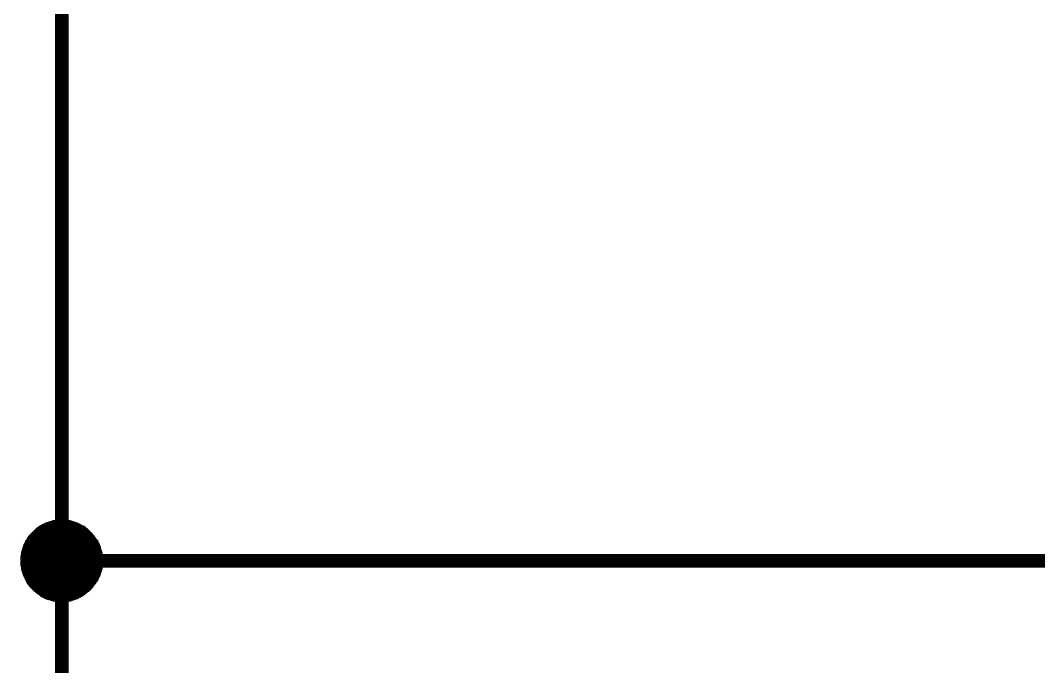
# Model space of a CAD drawing. Header units: millimetres. Extents: x 0 to 420, y 0 to 297.
# Drawn here: x 94.12 to 116.6, y 60.16 to 74.43 of the extents above; entities that cross this region are included whole.
import ezdxf

# ---------------------------------------------------------------- set-up
doc = ezdxf.new("R2010")
doc.units = ezdxf.units.MM
doc.layers.add('Sheet', color=255, linetype='Continuous')

msp = doc.modelspace()

# ---------------------------------------------------------------- linework, layer by layer
at = {"layer": 'Sheet'}
for points, const_width in [([(95.03, 74.991), (95.03, 69.994)], 0.3), ([(95.03, 62.493), (95.03, 69.994)], 0.3), ([(94.266, 62.493), (94.266, 62.538), (94.266, 62.571), (94.278, 62.605), (94.278, 62.65), (94.289, 62.684), (94.3, 62.717), (94.311, 62.762), (94.323, 62.796), (94.345, 62.83), (94.356, 62.863), (94.379, 62.886), (94.39, 62.919), (94.412, 62.953), (94.435, 62.975), (94.469, 63.009), (94.491, 63.032), (94.513, 63.054), (94.547, 63.088), (94.57, 63.11), (94.603, 63.133), (94.637, 63.144), (94.659, 63.166), (94.693, 63.178), (94.727, 63.2), (94.76, 63.211), (94.805, 63.223), (94.839, 63.234), (94.873, 63.245), (94.918, 63.245), (94.951, 63.256), (94.985, 63.256), (95.03, 63.256)], 0.3), ([(94.266, 62.493), (94.266, 62.538), (94.266, 62.571), (94.278, 62.605), (94.278, 62.65), (94.289, 62.684), (94.3, 62.717), (94.311, 62.762), (94.323, 62.796), (94.345, 62.83), (94.356, 62.863), (94.379, 62.886), (94.39, 62.919), (94.412, 62.953), (94.435, 62.975), (94.469, 63.009), (94.491, 63.032), (94.513, 63.054), (94.547, 63.088), (94.57, 63.11), (94.603, 63.133), (94.637, 63.144), (94.659, 63.166), (94.693, 63.178), (94.727, 63.2), (94.76, 63.211), (94.805, 63.223), (94.839, 63.234), (94.873, 63.245), (94.918, 63.245), (94.951, 63.256), (94.985, 63.256), (95.03, 63.256)], 0.3), ([(94.266, 62.493), (94.266, 62.538), (94.266, 62.571), (94.278, 62.605), (94.278, 62.65), (94.289, 62.684), (94.3, 62.717), (94.311, 62.762), (94.323, 62.796), (94.345, 62.83), (94.356, 62.863), (94.379, 62.886), (94.39, 62.919), (94.412, 62.953), (94.435, 62.975), (94.469, 63.009), (94.491, 63.032), (94.513, 63.054), (94.547, 63.088), (94.57, 63.11), (94.603, 63.133), (94.637, 63.144), (94.659, 63.166), (94.693, 63.178), (94.727, 63.2), (94.76, 63.211), (94.805, 63.223), (94.839, 63.234), (94.873, 63.245), (94.918, 63.245), (94.951, 63.256), (94.985, 63.256), (95.03, 63.256)], 0.3), ([(94.266, 62.493), (94.266, 62.538), (94.266, 62.571), (94.278, 62.605), (94.278, 62.65), (94.289, 62.684), (94.3, 62.717), (94.311, 62.762), (94.323, 62.796), (94.345, 62.83), (94.356, 62.863), (94.379, 62.886), (94.39, 62.919), (94.412, 62.953), (94.435, 62.975), (94.469, 63.009), (94.491, 63.032), (94.513, 63.054), (94.547, 63.088), (94.57, 63.11), (94.603, 63.133), (94.637, 63.144), (94.659, 63.166), (94.693, 63.178), (94.727, 63.2), (94.76, 63.211), (94.805, 63.223), (94.839, 63.234), (94.873, 63.245), (94.918, 63.245), (94.951, 63.256), (94.985, 63.256), (95.03, 63.256)], 0.3), ([(94.266, 62.493), (94.266, 62.538), (94.266, 62.571), (94.278, 62.605), (94.278, 62.65), (94.289, 62.684), (94.3, 62.717), (94.311, 62.762), (94.323, 62.796), (94.345, 62.83), (94.356, 62.863), (94.379, 62.886), (94.39, 62.919), (94.412, 62.953), (94.435, 62.975), (94.469, 63.009), (94.491, 63.032), (94.513, 63.054), (94.547, 63.088), (94.57, 63.11), (94.603, 63.133), (94.637, 63.144), (94.659, 63.166), (94.693, 63.178), (94.727, 63.2), (94.76, 63.211), (94.805, 63.223), (94.839, 63.234), (94.873, 63.245), (94.918, 63.245), (94.951, 63.256), (94.985, 63.256), (95.03, 63.256)], 0.0991), ([(94.266, 62.493), (94.266, 62.538), (94.266, 62.571), (94.278, 62.605), (94.278, 62.65), (94.289, 62.684), (94.3, 62.717), (94.311, 62.762), (94.323, 62.796), (94.345, 62.83), (94.356, 62.863), (94.379, 62.886), (94.39, 62.919), (94.412, 62.953), (94.435, 62.975), (94.469, 63.009), (94.491, 63.032), (94.513, 63.054), (94.547, 63.088), (94.57, 63.11), (94.603, 63.133), (94.637, 63.144), (94.659, 63.166), (94.693, 63.178), (94.727, 63.2), (94.76, 63.211), (94.805, 63.223), (94.839, 63.234), (94.873, 63.245), (94.918, 63.245), (94.951, 63.256), (94.985, 63.256), (95.03, 63.256)], 0.0991), ([(94.266, 62.493), (94.266, 62.538), (94.266, 62.571), (94.278, 62.605), (94.278, 62.65), (94.289, 62.684), (94.3, 62.717), (94.311, 62.762), (94.323, 62.796), (94.345, 62.83), (94.356, 62.863), (94.379, 62.886), (94.39, 62.919), (94.412, 62.953), (94.435, 62.975), (94.469, 63.009), (94.491, 63.032), (94.513, 63.054), (94.547, 63.088), (94.57, 63.11), (94.603, 63.133), (94.637, 63.144), (94.659, 63.166), (94.693, 63.178), (94.727, 63.2), (94.76, 63.211), (94.805, 63.223), (94.839, 63.234), (94.873, 63.245), (94.918, 63.245), (94.951, 63.256), (94.985, 63.256), (95.03, 63.256)], 0.0991), ([(94.266, 62.493), (94.266, 62.538), (94.266, 62.571), (94.278, 62.605), (94.278, 62.65), (94.289, 62.684), (94.3, 62.717), (94.311, 62.762), (94.323, 62.796), (94.345, 62.83), (94.356, 62.863), (94.379, 62.886), (94.39, 62.919), (94.412, 62.953), (94.435, 62.975), (94.469, 63.009), (94.491, 63.032), (94.513, 63.054), (94.547, 63.088), (94.57, 63.11), (94.603, 63.133), (94.637, 63.144), (94.659, 63.166), (94.693, 63.178), (94.727, 63.2), (94.76, 63.211), (94.805, 63.223), (94.839, 63.234), (94.873, 63.245), (94.918, 63.245), (94.951, 63.256), (94.985, 63.256), (95.03, 63.256)], 0.0991), ([(95.03, 63.256), (95.03, 63.256)], 0.3), ([(95.03, 63.256), (95.064, 63.256), (95.109, 63.256), (95.142, 63.245), (95.187, 63.245), (95.221, 63.234), (95.254, 63.223), (95.288, 63.211), (95.322, 63.2), (95.356, 63.178), (95.389, 63.166), (95.423, 63.144), (95.457, 63.133), (95.479, 63.11), (95.513, 63.088), (95.546, 63.054), (95.569, 63.032), (95.591, 63.009), (95.614, 62.975), (95.636, 62.953), (95.659, 62.919), (95.681, 62.886), (95.704, 62.863), (95.715, 62.83), (95.737, 62.796), (95.749, 62.762), (95.76, 62.717), (95.771, 62.684), (95.782, 62.65), (95.782, 62.605), (95.793, 62.571), (95.793, 62.538), (95.793, 62.493)], 0.3), ([(95.03, 63.256), (95.03, 63.256)], 0.3), ([(95.03, 63.256), (95.064, 63.256), (95.109, 63.256), (95.142, 63.245), (95.187, 63.245), (95.221, 63.234), (95.254, 63.223), (95.288, 63.211), (95.322, 63.2), (95.356, 63.178), (95.389, 63.166), (95.423, 63.144), (95.457, 63.133), (95.479, 63.11), (95.513, 63.088), (95.546, 63.054), (95.569, 63.032), (95.591, 63.009), (95.614, 62.975), (95.636, 62.953), (95.659, 62.919), (95.681, 62.886), (95.704, 62.863), (95.715, 62.83), (95.737, 62.796), (95.749, 62.762), (95.76, 62.717), (95.771, 62.684), (95.782, 62.65), (95.782, 62.605), (95.793, 62.571), (95.793, 62.538), (95.793, 62.493)], 0.3), ([(95.03, 63.256), (95.03, 63.256)], 0.3), ([(95.03, 63.256), (95.064, 63.256), (95.109, 63.256), (95.142, 63.245), (95.187, 63.245), (95.221, 63.234), (95.254, 63.223), (95.288, 63.211), (95.322, 63.2), (95.356, 63.178), (95.389, 63.166), (95.423, 63.144), (95.457, 63.133), (95.479, 63.11), (95.513, 63.088), (95.546, 63.054), (95.569, 63.032), (95.591, 63.009), (95.614, 62.975), (95.636, 62.953), (95.659, 62.919), (95.681, 62.886), (95.704, 62.863), (95.715, 62.83), (95.737, 62.796), (95.749, 62.762), (95.76, 62.717), (95.771, 62.684), (95.782, 62.65), (95.782, 62.605), (95.793, 62.571), (95.793, 62.538), (95.793, 62.493)], 0.3), ([(95.03, 63.256), (95.03, 63.256)], 0.3), ([(95.03, 63.256), (95.064, 63.256), (95.109, 63.256), (95.142, 63.245), (95.187, 63.245), (95.221, 63.234), (95.254, 63.223), (95.288, 63.211), (95.322, 63.2), (95.356, 63.178), (95.389, 63.166), (95.423, 63.144), (95.457, 63.133), (95.479, 63.11), (95.513, 63.088), (95.546, 63.054), (95.569, 63.032), (95.591, 63.009), (95.614, 62.975), (95.636, 62.953), (95.659, 62.919), (95.681, 62.886), (95.704, 62.863), (95.715, 62.83), (95.737, 62.796), (95.749, 62.762), (95.76, 62.717), (95.771, 62.684), (95.782, 62.65), (95.782, 62.605), (95.793, 62.571), (95.793, 62.538), (95.793, 62.493)], 0.3), ([(95.03, 63.256), (95.03, 63.256)], 0.0991), ([(95.03, 63.256), (95.064, 63.256), (95.109, 63.256), (95.142, 63.245), (95.187, 63.245), (95.221, 63.234), (95.254, 63.223), (95.288, 63.211), (95.322, 63.2), (95.356, 63.178), (95.389, 63.166), (95.423, 63.144), (95.457, 63.133), (95.479, 63.11), (95.513, 63.088), (95.546, 63.054), (95.569, 63.032), (95.591, 63.009), (95.614, 62.975), (95.636, 62.953), (95.659, 62.919), (95.681, 62.886), (95.704, 62.863), (95.715, 62.83), (95.737, 62.796), (95.749, 62.762), (95.76, 62.717), (95.771, 62.684), (95.782, 62.65), (95.782, 62.605), (95.793, 62.571), (95.793, 62.538), (95.793, 62.493)], 0.0991), ([(95.03, 63.256), (95.03, 63.256)], 0.0991), ([(95.03, 63.256), (95.064, 63.256), (95.109, 63.256), (95.142, 63.245), (95.187, 63.245), (95.221, 63.234), (95.254, 63.223), (95.288, 63.211), (95.322, 63.2), (95.356, 63.178), (95.389, 63.166), (95.423, 63.144), (95.457, 63.133), (95.479, 63.11), (95.513, 63.088), (95.546, 63.054), (95.569, 63.032), (95.591, 63.009), (95.614, 62.975), (95.636, 62.953), (95.659, 62.919), (95.681, 62.886), (95.704, 62.863), (95.715, 62.83), (95.737, 62.796), (95.749, 62.762), (95.76, 62.717), (95.771, 62.684), (95.782, 62.65), (95.782, 62.605), (95.793, 62.571), (95.793, 62.538), (95.793, 62.493)], 0.0991), ([(95.03, 63.256), (95.03, 63.256)], 0.0991), ([(95.03, 63.256), (95.064, 63.256), (95.109, 63.256), (95.142, 63.245), (95.187, 63.245), (95.221, 63.234), (95.254, 63.223), (95.288, 63.211), (95.322, 63.2), (95.356, 63.178), (95.389, 63.166), (95.423, 63.144), (95.457, 63.133), (95.479, 63.11), (95.513, 63.088), (95.546, 63.054), (95.569, 63.032), (95.591, 63.009), (95.614, 62.975), (95.636, 62.953), (95.659, 62.919), (95.681, 62.886), (95.704, 62.863), (95.715, 62.83), (95.737, 62.796), (95.749, 62.762), (95.76, 62.717), (95.771, 62.684), (95.782, 62.65), (95.782, 62.605), (95.793, 62.571), (95.793, 62.538), (95.793, 62.493)], 0.0991), ([(95.03, 63.256), (95.03, 63.256)], 0.0991), ([(95.03, 63.256), (95.064, 63.256), (95.109, 63.256), (95.142, 63.245), (95.187, 63.245), (95.221, 63.234), (95.254, 63.223), (95.288, 63.211), (95.322, 63.2), (95.356, 63.178), (95.389, 63.166), (95.423, 63.144), (95.457, 63.133), (95.479, 63.11), (95.513, 63.088), (95.546, 63.054), (95.569, 63.032), (95.591, 63.009), (95.614, 62.975), (95.636, 62.953), (95.659, 62.919), (95.681, 62.886), (95.704, 62.863), (95.715, 62.83), (95.737, 62.796), (95.749, 62.762), (95.76, 62.717), (95.771, 62.684), (95.782, 62.65), (95.782, 62.605), (95.793, 62.571), (95.793, 62.538), (95.793, 62.493)], 0.0991), ([(95.03, 61.729), (94.985, 61.729), (94.951, 61.729), (94.918, 61.74), (94.873, 61.74), (94.839, 61.751), (94.805, 61.763), (94.76, 61.774), (94.727, 61.785), (94.693, 61.808), (94.659, 61.819), (94.637, 61.841), (94.603, 61.864), (94.57, 61.886), (94.547, 61.909), (94.513, 61.931), (94.491, 61.954), (94.469, 61.976), (94.435, 62.01), (94.412, 62.043), (94.39, 62.066), (94.379, 62.1), (94.356, 62.133), (94.345, 62.167), (94.323, 62.201), (94.311, 62.234), (94.3, 62.268), (94.289, 62.302), (94.278, 62.335), (94.278, 62.38), (94.266, 62.414), (94.266, 62.459), (94.266, 62.493)], 0.3), ([(94.266, 62.493), (94.266, 62.493)], 0.3), ([(95.03, 61.729), (94.985, 61.729), (94.951, 61.729), (94.918, 61.74), (94.873, 61.74), (94.839, 61.751), (94.805, 61.763), (94.76, 61.774), (94.727, 61.785), (94.693, 61.808), (94.659, 61.819), (94.637, 61.841), (94.603, 61.864), (94.57, 61.886), (94.547, 61.909), (94.513, 61.931), (94.491, 61.954), (94.469, 61.976), (94.435, 62.01), (94.412, 62.043), (94.39, 62.066), (94.379, 62.1), (94.356, 62.133), (94.345, 62.167), (94.323, 62.201), (94.311, 62.234), (94.3, 62.268), (94.289, 62.302), (94.278, 62.335), (94.278, 62.38), (94.266, 62.414), (94.266, 62.459), (94.266, 62.493)], 0.3), ([(94.266, 62.493), (94.266, 62.493)], 0.3), ([(95.03, 61.729), (94.985, 61.729), (94.951, 61.729), (94.918, 61.74), (94.873, 61.74), (94.839, 61.751), (94.805, 61.763), (94.76, 61.774), (94.727, 61.785), (94.693, 61.808), (94.659, 61.819), (94.637, 61.841), (94.603, 61.864), (94.57, 61.886), (94.547, 61.909), (94.513, 61.931), (94.491, 61.954), (94.469, 61.976), (94.435, 62.01), (94.412, 62.043), (94.39, 62.066), (94.379, 62.1), (94.356, 62.133), (94.345, 62.167), (94.323, 62.201), (94.311, 62.234), (94.3, 62.268), (94.289, 62.302), (94.278, 62.335), (94.278, 62.38), (94.266, 62.414), (94.266, 62.459), (94.266, 62.493)], 0.3), ([(94.266, 62.493), (94.266, 62.493)], 0.3), ([(95.03, 61.729), (94.985, 61.729), (94.951, 61.729), (94.918, 61.74), (94.873, 61.74), (94.839, 61.751), (94.805, 61.763), (94.76, 61.774), (94.727, 61.785), (94.693, 61.808), (94.659, 61.819), (94.637, 61.841), (94.603, 61.864), (94.57, 61.886), (94.547, 61.909), (94.513, 61.931), (94.491, 61.954), (94.469, 61.976), (94.435, 62.01), (94.412, 62.043), (94.39, 62.066), (94.379, 62.1), (94.356, 62.133), (94.345, 62.167), (94.323, 62.201), (94.311, 62.234), (94.3, 62.268), (94.289, 62.302), (94.278, 62.335), (94.278, 62.38), (94.266, 62.414), (94.266, 62.459), (94.266, 62.493)], 0.3), ([(94.266, 62.493), (94.266, 62.493)], 0.3), ([(95.03, 61.729), (94.985, 61.729), (94.951, 61.729), (94.918, 61.74), (94.873, 61.74), (94.839, 61.751), (94.805, 61.763), (94.76, 61.774), (94.727, 61.785), (94.693, 61.808), (94.659, 61.819), (94.637, 61.841), (94.603, 61.864), (94.57, 61.886), (94.547, 61.909), (94.513, 61.931), (94.491, 61.954), (94.469, 61.976), (94.435, 62.01), (94.412, 62.043), (94.39, 62.066), (94.379, 62.1), (94.356, 62.133), (94.345, 62.167), (94.323, 62.201), (94.311, 62.234), (94.3, 62.268), (94.289, 62.302), (94.278, 62.335), (94.278, 62.38), (94.266, 62.414), (94.266, 62.459), (94.266, 62.493)], 0.0991), ([(94.266, 62.493), (94.266, 62.493)], 0.0991), ([(95.03, 61.729), (94.985, 61.729), (94.951, 61.729), (94.918, 61.74), (94.873, 61.74), (94.839, 61.751), (94.805, 61.763), (94.76, 61.774), (94.727, 61.785), (94.693, 61.808), (94.659, 61.819), (94.637, 61.841), (94.603, 61.864), (94.57, 61.886), (94.547, 61.909), (94.513, 61.931), (94.491, 61.954), (94.469, 61.976), (94.435, 62.01), (94.412, 62.043), (94.39, 62.066), (94.379, 62.1), (94.356, 62.133), (94.345, 62.167), (94.323, 62.201), (94.311, 62.234), (94.3, 62.268), (94.289, 62.302), (94.278, 62.335), (94.278, 62.38), (94.266, 62.414), (94.266, 62.459), (94.266, 62.493)], 0.0991), ([(94.266, 62.493), (94.266, 62.493)], 0.0991), ([(95.03, 61.729), (94.985, 61.729), (94.951, 61.729), (94.918, 61.74), (94.873, 61.74), (94.839, 61.751), (94.805, 61.763), (94.76, 61.774), (94.727, 61.785), (94.693, 61.808), (94.659, 61.819), (94.637, 61.841), (94.603, 61.864), (94.57, 61.886), (94.547, 61.909), (94.513, 61.931), (94.491, 61.954), (94.469, 61.976), (94.435, 62.01), (94.412, 62.043), (94.39, 62.066), (94.379, 62.1), (94.356, 62.133), (94.345, 62.167), (94.323, 62.201), (94.311, 62.234), (94.3, 62.268), (94.289, 62.302), (94.278, 62.335), (94.278, 62.38), (94.266, 62.414), (94.266, 62.459), (94.266, 62.493)], 0.0991), ([(94.266, 62.493), (94.266, 62.493)], 0.0991), ([(95.03, 61.729), (94.985, 61.729), (94.951, 61.729), (94.918, 61.74), (94.873, 61.74), (94.839, 61.751), (94.805, 61.763), (94.76, 61.774), (94.727, 61.785), (94.693, 61.808), (94.659, 61.819), (94.637, 61.841), (94.603, 61.864), (94.57, 61.886), (94.547, 61.909), (94.513, 61.931), (94.491, 61.954), (94.469, 61.976), (94.435, 62.01), (94.412, 62.043), (94.39, 62.066), (94.379, 62.1), (94.356, 62.133), (94.345, 62.167), (94.323, 62.201), (94.311, 62.234), (94.3, 62.268), (94.289, 62.302), (94.278, 62.335), (94.278, 62.38), (94.266, 62.414), (94.266, 62.459), (94.266, 62.493)], 0.0991), ([(94.266, 62.493), (94.266, 62.493)], 0.0991), ([(142.522, 62.493), (95.03, 62.493), (95.03, 47.49)], 0.3), ([(95.793, 62.493), (95.793, 62.459), (95.793, 62.414), (95.782, 62.38), (95.782, 62.335), (95.771, 62.302), (95.76, 62.268), (95.749, 62.234), (95.737, 62.201), (95.715, 62.167), (95.704, 62.133), (95.681, 62.1), (95.659, 62.066), (95.636, 62.043), (95.614, 62.01), (95.591, 61.976), (95.569, 61.954), (95.546, 61.931), (95.513, 61.909), (95.479, 61.886), (95.457, 61.864), (95.423, 61.841), (95.389, 61.819), (95.356, 61.808), (95.322, 61.785), (95.288, 61.774), (95.254, 61.763), (95.221, 61.751), (95.187, 61.74), (95.142, 61.74), (95.109, 61.729), (95.064, 61.729), (95.03, 61.729)], 0.3), ([(95.793, 62.493), (95.793, 62.459), (95.793, 62.414), (95.782, 62.38), (95.782, 62.335), (95.771, 62.302), (95.76, 62.268), (95.749, 62.234), (95.737, 62.201), (95.715, 62.167), (95.704, 62.133), (95.681, 62.1), (95.659, 62.066), (95.636, 62.043), (95.614, 62.01), (95.591, 61.976), (95.569, 61.954), (95.546, 61.931), (95.513, 61.909), (95.479, 61.886), (95.457, 61.864), (95.423, 61.841), (95.389, 61.819), (95.356, 61.808), (95.322, 61.785), (95.288, 61.774), (95.254, 61.763), (95.221, 61.751), (95.187, 61.74), (95.142, 61.74), (95.109, 61.729), (95.064, 61.729), (95.03, 61.729)], 0.3), ([(95.793, 62.493), (95.793, 62.459), (95.793, 62.414), (95.782, 62.38), (95.782, 62.335), (95.771, 62.302), (95.76, 62.268), (95.749, 62.234), (95.737, 62.201), (95.715, 62.167), (95.704, 62.133), (95.681, 62.1), (95.659, 62.066), (95.636, 62.043), (95.614, 62.01), (95.591, 61.976), (95.569, 61.954), (95.546, 61.931), (95.513, 61.909), (95.479, 61.886), (95.457, 61.864), (95.423, 61.841), (95.389, 61.819), (95.356, 61.808), (95.322, 61.785), (95.288, 61.774), (95.254, 61.763), (95.221, 61.751), (95.187, 61.74), (95.142, 61.74), (95.109, 61.729), (95.064, 61.729), (95.03, 61.729)], 0.3), ([(95.793, 62.493), (95.793, 62.459), (95.793, 62.414), (95.782, 62.38), (95.782, 62.335), (95.771, 62.302), (95.76, 62.268), (95.749, 62.234), (95.737, 62.201), (95.715, 62.167), (95.704, 62.133), (95.681, 62.1), (95.659, 62.066), (95.636, 62.043), (95.614, 62.01), (95.591, 61.976), (95.569, 61.954), (95.546, 61.931), (95.513, 61.909), (95.479, 61.886), (95.457, 61.864), (95.423, 61.841), (95.389, 61.819), (95.356, 61.808), (95.322, 61.785), (95.288, 61.774), (95.254, 61.763), (95.221, 61.751), (95.187, 61.74), (95.142, 61.74), (95.109, 61.729), (95.064, 61.729), (95.03, 61.729)], 0.3), ([(95.793, 62.493), (95.793, 62.459), (95.793, 62.414), (95.782, 62.38), (95.782, 62.335), (95.771, 62.302), (95.76, 62.268), (95.749, 62.234), (95.737, 62.201), (95.715, 62.167), (95.704, 62.133), (95.681, 62.1), (95.659, 62.066), (95.636, 62.043), (95.614, 62.01), (95.591, 61.976), (95.569, 61.954), (95.546, 61.931), (95.513, 61.909), (95.479, 61.886), (95.457, 61.864), (95.423, 61.841), (95.389, 61.819), (95.356, 61.808), (95.322, 61.785), (95.288, 61.774), (95.254, 61.763), (95.221, 61.751), (95.187, 61.74), (95.142, 61.74), (95.109, 61.729), (95.064, 61.729), (95.03, 61.729)], 0.0991), ([(95.793, 62.493), (95.793, 62.459), (95.793, 62.414), (95.782, 62.38), (95.782, 62.335), (95.771, 62.302), (95.76, 62.268), (95.749, 62.234), (95.737, 62.201), (95.715, 62.167), (95.704, 62.133), (95.681, 62.1), (95.659, 62.066), (95.636, 62.043), (95.614, 62.01), (95.591, 61.976), (95.569, 61.954), (95.546, 61.931), (95.513, 61.909), (95.479, 61.886), (95.457, 61.864), (95.423, 61.841), (95.389, 61.819), (95.356, 61.808), (95.322, 61.785), (95.288, 61.774), (95.254, 61.763), (95.221, 61.751), (95.187, 61.74), (95.142, 61.74), (95.109, 61.729), (95.064, 61.729), (95.03, 61.729)], 0.0991), ([(95.793, 62.493), (95.793, 62.459), (95.793, 62.414), (95.782, 62.38), (95.782, 62.335), (95.771, 62.302), (95.76, 62.268), (95.749, 62.234), (95.737, 62.201), (95.715, 62.167), (95.704, 62.133), (95.681, 62.1), (95.659, 62.066), (95.636, 62.043), (95.614, 62.01), (95.591, 61.976), (95.569, 61.954), (95.546, 61.931), (95.513, 61.909), (95.479, 61.886), (95.457, 61.864), (95.423, 61.841), (95.389, 61.819), (95.356, 61.808), (95.322, 61.785), (95.288, 61.774), (95.254, 61.763), (95.221, 61.751), (95.187, 61.74), (95.142, 61.74), (95.109, 61.729), (95.064, 61.729), (95.03, 61.729)], 0.0991), ([(95.793, 62.493), (95.793, 62.459), (95.793, 62.414), (95.782, 62.38), (95.782, 62.335), (95.771, 62.302), (95.76, 62.268), (95.749, 62.234), (95.737, 62.201), (95.715, 62.167), (95.704, 62.133), (95.681, 62.1), (95.659, 62.066), (95.636, 62.043), (95.614, 62.01), (95.591, 61.976), (95.569, 61.954), (95.546, 61.931), (95.513, 61.909), (95.479, 61.886), (95.457, 61.864), (95.423, 61.841), (95.389, 61.819), (95.356, 61.808), (95.322, 61.785), (95.288, 61.774), (95.254, 61.763), (95.221, 61.751), (95.187, 61.74), (95.142, 61.74), (95.109, 61.729), (95.064, 61.729), (95.03, 61.729)], 0.0991), ([(95.793, 62.493), (95.793, 62.493), (95.793, 62.493), (95.793, 62.493), (95.793, 62.493), (95.793, 62.493), (95.793, 62.493), (95.793, 62.493), (95.793, 62.493), (95.793, 62.493), (95.793, 62.493), (95.793, 62.493), (95.793, 62.493), (95.793, 62.493), (95.793, 62.493), (95.793, 62.493), (95.793, 62.493), (95.793, 62.493), (95.793, 62.493), (95.793, 62.493), (95.793, 62.493), (95.793, 62.493), (95.793, 62.493), (95.793, 62.493), (95.793, 62.493), (95.793, 62.493), (95.793, 62.493), (95.793, 62.493), (95.793, 62.493), (95.793, 62.493), (95.793, 62.493), (95.793, 62.493), (95.793, 62.493)], 0.3), ([(95.793, 62.493), (95.793, 62.493)], 0.3), ([(95.793, 62.493), (95.793, 62.493), (95.793, 62.493), (95.793, 62.493), (95.793, 62.493), (95.793, 62.493), (95.793, 62.493), (95.793, 62.493), (95.793, 62.493), (95.793, 62.493), (95.793, 62.493), (95.793, 62.493), (95.793, 62.493), (95.793, 62.493), (95.793, 62.493), (95.793, 62.493), (95.793, 62.493), (95.793, 62.493), (95.793, 62.493), (95.793, 62.493), (95.793, 62.493), (95.793, 62.493), (95.793, 62.493), (95.793, 62.493), (95.793, 62.493), (95.793, 62.493), (95.793, 62.493), (95.793, 62.493), (95.793, 62.493), (95.793, 62.493), (95.793, 62.493), (95.793, 62.493), (95.793, 62.493)], 0.3), ([(95.793, 62.493), (95.793, 62.493)], 0.3), ([(95.793, 62.493), (95.793, 62.493), (95.793, 62.493), (95.793, 62.493), (95.793, 62.493), (95.793, 62.493), (95.793, 62.493), (95.793, 62.493), (95.793, 62.493), (95.793, 62.493), (95.793, 62.493), (95.793, 62.493), (95.793, 62.493), (95.793, 62.493), (95.793, 62.493), (95.793, 62.493), (95.793, 62.493), (95.793, 62.493), (95.793, 62.493), (95.793, 62.493), (95.793, 62.493), (95.793, 62.493), (95.793, 62.493), (95.793, 62.493), (95.793, 62.493), (95.793, 62.493), (95.793, 62.493), (95.793, 62.493), (95.793, 62.493), (95.793, 62.493), (95.793, 62.493), (95.793, 62.493), (95.793, 62.493)], 0.3), ([(95.793, 62.493), (95.793, 62.493)], 0.3), ([(95.793, 62.493), (95.793, 62.493), (95.793, 62.493), (95.793, 62.493), (95.793, 62.493), (95.793, 62.493), (95.793, 62.493), (95.793, 62.493), (95.793, 62.493), (95.793, 62.493), (95.793, 62.493), (95.793, 62.493), (95.793, 62.493), (95.793, 62.493), (95.793, 62.493), (95.793, 62.493), (95.793, 62.493), (95.793, 62.493), (95.793, 62.493), (95.793, 62.493), (95.793, 62.493), (95.793, 62.493), (95.793, 62.493), (95.793, 62.493), (95.793, 62.493), (95.793, 62.493), (95.793, 62.493), (95.793, 62.493), (95.793, 62.493), (95.793, 62.493), (95.793, 62.493), (95.793, 62.493), (95.793, 62.493)], 0.3), ([(95.793, 62.493), (95.793, 62.493)], 0.3), ([(95.793, 62.493), (95.793, 62.493), (95.793, 62.493), (95.793, 62.493), (95.793, 62.493), (95.793, 62.493), (95.793, 62.493), (95.793, 62.493), (95.793, 62.493), (95.793, 62.493), (95.793, 62.493), (95.793, 62.493), (95.793, 62.493), (95.793, 62.493), (95.793, 62.493), (95.793, 62.493), (95.793, 62.493), (95.793, 62.493), (95.793, 62.493), (95.793, 62.493), (95.793, 62.493), (95.793, 62.493), (95.793, 62.493), (95.793, 62.493), (95.793, 62.493), (95.793, 62.493), (95.793, 62.493), (95.793, 62.493), (95.793, 62.493), (95.793, 62.493), (95.793, 62.493), (95.793, 62.493), (95.793, 62.493)], 0.0991), ([(95.793, 62.493), (95.793, 62.493)], 0.0991), ([(95.793, 62.493), (95.793, 62.493), (95.793, 62.493), (95.793, 62.493), (95.793, 62.493), (95.793, 62.493), (95.793, 62.493), (95.793, 62.493), (95.793, 62.493), (95.793, 62.493), (95.793, 62.493), (95.793, 62.493), (95.793, 62.493), (95.793, 62.493), (95.793, 62.493), (95.793, 62.493), (95.793, 62.493), (95.793, 62.493), (95.793, 62.493), (95.793, 62.493), (95.793, 62.493), (95.793, 62.493), (95.793, 62.493), (95.793, 62.493), (95.793, 62.493), (95.793, 62.493), (95.793, 62.493), (95.793, 62.493), (95.793, 62.493), (95.793, 62.493), (95.793, 62.493), (95.793, 62.493), (95.793, 62.493)], 0.0991), ([(95.793, 62.493), (95.793, 62.493)], 0.0991), ([(95.793, 62.493), (95.793, 62.493), (95.793, 62.493), (95.793, 62.493), (95.793, 62.493), (95.793, 62.493), (95.793, 62.493), (95.793, 62.493), (95.793, 62.493), (95.793, 62.493), (95.793, 62.493), (95.793, 62.493), (95.793, 62.493), (95.793, 62.493), (95.793, 62.493), (95.793, 62.493), (95.793, 62.493), (95.793, 62.493), (95.793, 62.493), (95.793, 62.493), (95.793, 62.493), (95.793, 62.493), (95.793, 62.493), (95.793, 62.493), (95.793, 62.493), (95.793, 62.493), (95.793, 62.493), (95.793, 62.493), (95.793, 62.493), (95.793, 62.493), (95.793, 62.493), (95.793, 62.493), (95.793, 62.493)], 0.0991), ([(95.793, 62.493), (95.793, 62.493)], 0.0991), ([(95.793, 62.493), (95.793, 62.493), (95.793, 62.493), (95.793, 62.493), (95.793, 62.493), (95.793, 62.493), (95.793, 62.493), (95.793, 62.493), (95.793, 62.493), (95.793, 62.493), (95.793, 62.493), (95.793, 62.493), (95.793, 62.493), (95.793, 62.493), (95.793, 62.493), (95.793, 62.493), (95.793, 62.493), (95.793, 62.493), (95.793, 62.493), (95.793, 62.493), (95.793, 62.493), (95.793, 62.493), (95.793, 62.493), (95.793, 62.493), (95.793, 62.493), (95.793, 62.493), (95.793, 62.493), (95.793, 62.493), (95.793, 62.493), (95.793, 62.493), (95.793, 62.493), (95.793, 62.493), (95.793, 62.493)], 0.0991), ([(95.793, 62.493), (95.793, 62.493)], 0.0991)]:
    msp.add_lwpolyline(points, dxfattribs=dict(at, const_width=const_width))
at = {"layer": 'Sheet', "const_width": 0.762}
msp.add_lwpolyline([(94.619, 62.5, 1), (95.381, 62.5, 1)], format="xyb", close=True, dxfattribs=at)

doc.saveas('drawing.dxf')
